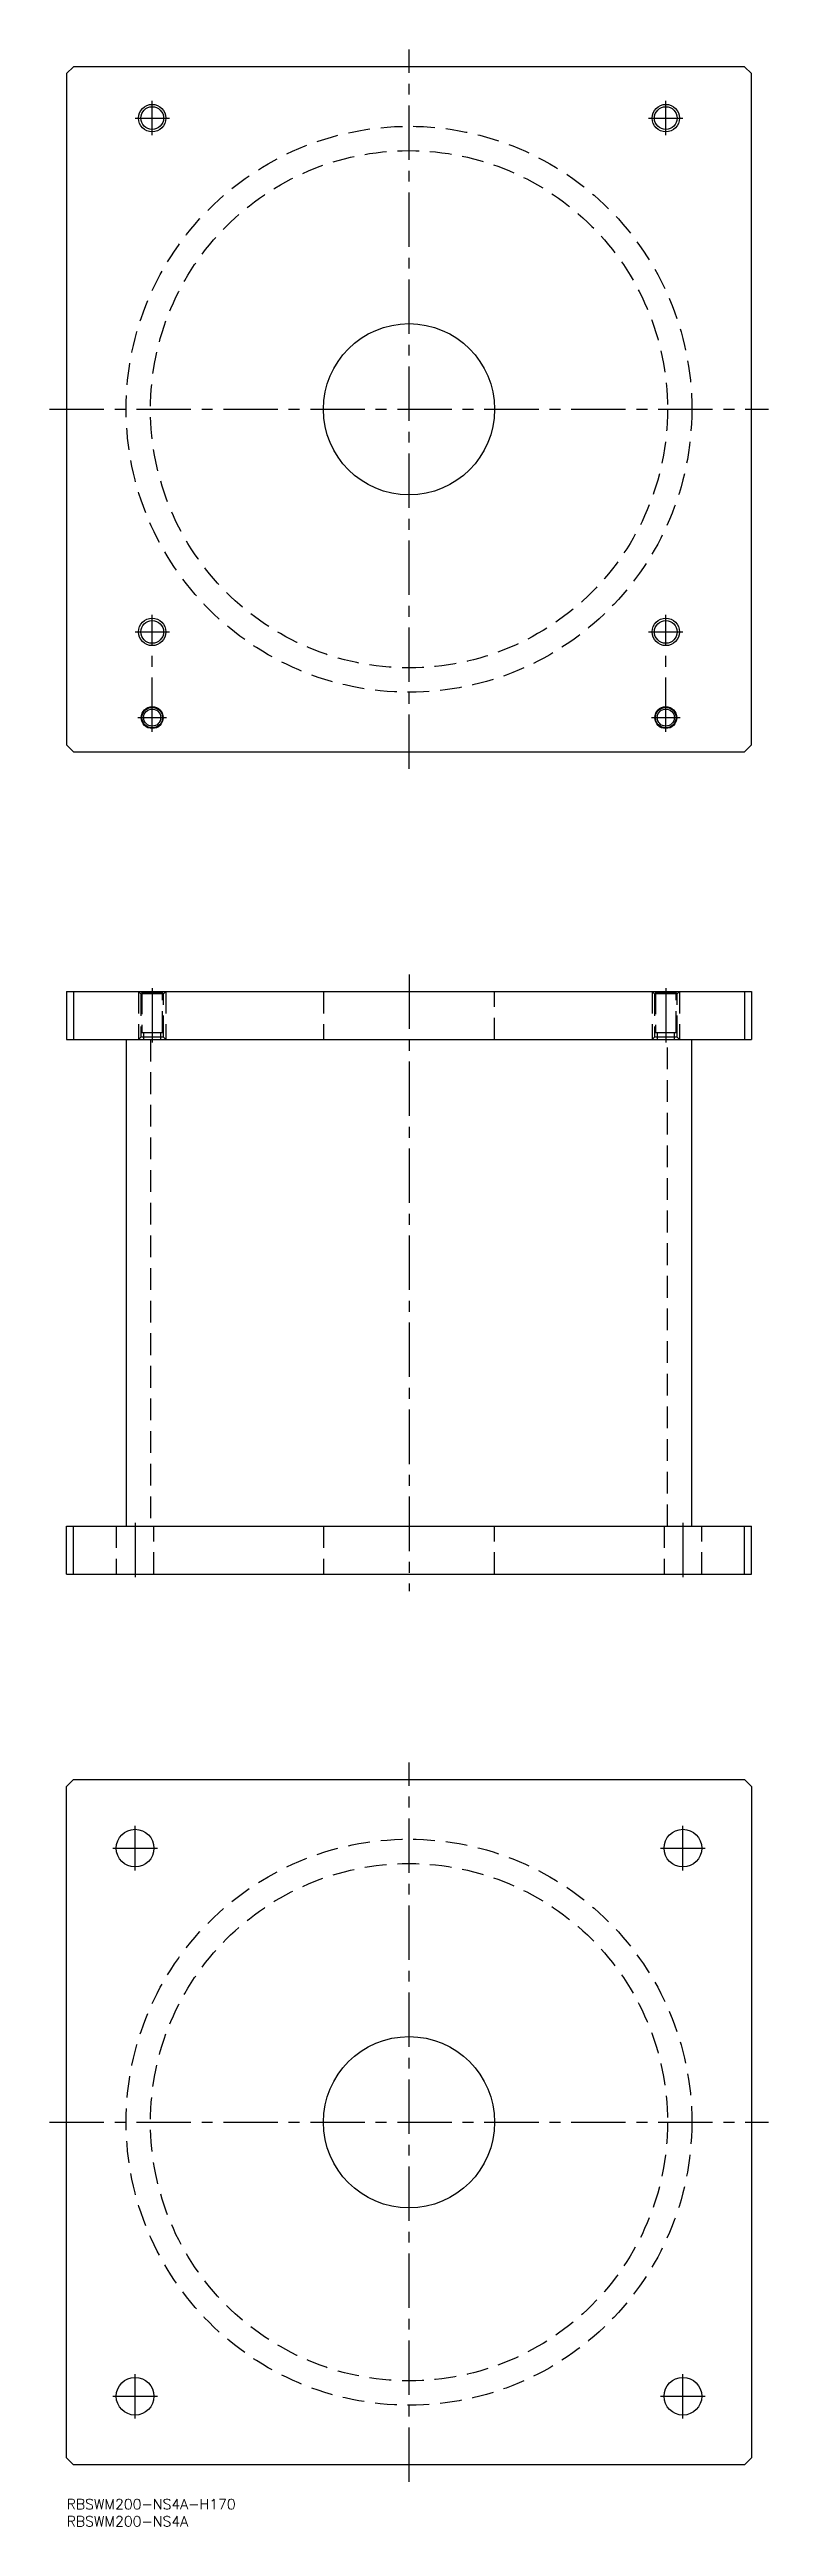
# Model space of a CAD drawing. Extents: x -5 to 205, y -8 to 715.
import ezdxf

# ---------------------------------------------------------------- set-up
doc = ezdxf.new("R2010")
doc.units = 0
doc.header["$LTSCALE"] = 0.5
doc.linetypes.add('CENTER', pattern=[50.8, 31.75, -6.35, 6.35, -6.35])
doc.linetypes.add('DASHED', pattern=[19.05, 12.7, -6.35])
for name, color, linetype in [('MSM_CENTER', 1, 'CENTER'), ('MSM_CONTINUOUS', 7, 'CONTINUOUS'), ('MSM_DASHED', 4, 'DASHED'), ('MSM_NARROW', 5, 'CONTINUOUS'), ('MSM_PART_NUMBER', 7, 'CONTINUOUS')]:
    doc.layers.add(name, color=color, linetype=linetype)
doc.styles.get("Standard").update_dxf_attribs({"font": 'txt.shx', "height": 3, "bigfont": 'bigfont.shx'})

msp = doc.modelspace()

# ---------------------------------------------------------------- linework, layer by layer
at = {"layer": 'MSM_CENTER'}
for p, q in [((100, 505), (100, 715)), ((20, 695), (30, 695)), ((25, 690), (25, 700)), ((170, 695), (180, 695)), ((175, 690), (175, 700)), ((-5, 610), (205, 610)), ((25, 515.8), (25, 550)), ((175, 515.8), (175, 550)), ((20, 545), (30, 545)), ((170, 545), (180, 545)), ((20.8, 520), (29.2, 520)), ((170.8, 520), (179.2, 520)), ((100, 445), (100, 265)), ((25, 441), (25, 425)), ((175, 441), (175, 425)), ((20, 285), (20, 269)), ((180, 285), (180, 269)), ((100, 5), (100, 215)), ((20, 183.5), (20, 196.5)), ((180, 183.5), (180, 196.5)), ((13.5, 190), (26.5, 190)), ((173.5, 190), (186.5, 190)), ((-5, 110), (205, 110)), ((20, 23.5), (20, 36.5)), ((180, 23.5), (180, 36.5)), ((13.5, 30), (26.5, 30)), ((173.5, 30), (186.5, 30))]:
    msp.add_line(p, q, dxfattribs=at)
at = {"layer": 'MSM_CONTINUOUS'}
for p, q in [((2, 710), (0, 708)), ((198, 710), (2, 710)), ((200, 708), (198, 710)), ((0, 708), (0, 512)), ((200, 512), (200, 708)), ((0, 512), (2, 510)), ((2, 510), (198, 510)), ((198, 510), (200, 512)), ((0, 440), (0, 426)), ((0, 440), (200, 440)), ((2, 440), (2, 426)), ((198, 440), (198, 426)), ((200, 440), (200, 426)), ((0, 426), (200, 426)), ((17.4, 426), (17.4, 284)), ((182.6, 284), (182.6, 426)), ((0, 270), (0, 284)), ((0, 284), (200, 284)), ((2, 270), (2, 284)), ((198, 270), (198, 284)), ((200, 270), (200, 284)), ((0, 270), (200, 270)), ((0, 208), (2, 210)), ((2, 210), (198, 210)), ((198, 210), (200, 208)), ((0, 12), (0, 208)), ((200, 208), (200, 12)), ((2, 10), (0, 12)), ((198, 10), (2, 10)), ((200, 12), (198, 10))]:
    msp.add_line(p, q, dxfattribs=at)
for centre, radius in [((25, 695), 3.3235), ((175, 695), 3.3235), ((100, 610), 25), ((25, 545), 3.3235), ((175, 545), 3.3235), ((25, 520), 3.2), ((25, 520), 3), ((25, 520), 2.5), ((175, 520), 3.2), ((175, 520), 3), ((175, 520), 2.5), ((20, 190), 5.5), ((180, 190), 5.5), ((100, 110), 25), ((20, 30), 5.5), ((180, 30), 5.5)]:
    msp.add_circle(centre, radius, dxfattribs=at)
at = {"layer": 'MSM_DASHED'}
for p, q in [((21, 440), (21.6765, 439.3235)), ((21, 440), (21, 426)), ((21.6765, 439.3235), (21.6765, 426.6765)), ((28.3235, 439.3235), (21.6765, 439.3235)), ((21.8, 440), (22, 439.8)), ((22, 439.8), (22, 428)), ((28, 439.8), (22, 439.8)), ((28, 439.8), (28.2, 440)), ((28, 428), (28, 439.8)), ((28.3235, 439.3235), (29, 440)), ((28.3235, 426.6765), (28.3235, 439.3235)), ((29, 440), (29, 426)), ((75, 440), (75, 426)), ((125, 426), (125, 440)), ((171, 440), (171.6765, 439.3235)), ((171, 440), (171, 426)), ((171.6765, 439.3235), (171.6765, 426.6765)), ((178.3235, 439.3235), (171.6765, 439.3235)), ((171.8, 440), (172, 439.8)), ((172, 439.8), (172, 428)), ((178, 439.8), (172, 439.8)), ((178, 439.8), (178.2, 440)), ((178, 428), (178, 439.8)), ((178.3235, 439.3235), (179, 440)), ((178.3235, 426.6765), (178.3235, 439.3235)), ((179, 440), (179, 426)), ((21.6765, 426.6765), (21, 426)), ((28.3235, 426.6765), (21.6765, 426.6765)), ((28, 428), (22, 428)), ((22.5, 428), (22.5, 426)), ((27.5, 426), (27.5, 428)), ((29, 426), (28.3235, 426.6765)), ((171.6765, 426.6765), (171, 426)), ((178.3235, 426.6765), (171.6765, 426.6765)), ((178, 428), (172, 428)), ((172.5, 428), (172.5, 426)), ((177.5, 426), (177.5, 428)), ((179, 426), (178.3235, 426.6765)), ((24.5, 426), (24.5, 284)), ((175.5, 284), (175.5, 426)), ((14.5, 284), (14.5, 270)), ((25.5, 270), (25.5, 284)), ((75, 284), (75, 270)), ((125, 270), (125, 284)), ((174.5, 284), (174.5, 270)), ((185.5, 270), (185.5, 284))]:
    msp.add_line(p, q, dxfattribs=at)
for centre, radius in [((100, 610), 82.6), ((100, 610), 75.5), ((100, 110), 82.6), ((100, 110), 75.5)]:
    msp.add_circle(centre, radius, dxfattribs=at)
at = {"layer": 'MSM_NARROW'}
for centre in [(25, 695), (175, 695), (25, 545), (175, 545)]:
    msp.add_circle(centre, 4, dxfattribs=at)

# ---------------------------------------------------------------- texts
at = {"layer": 'MSM_PART_NUMBER'}
for s, p in [('RBSWM200-NS4A-H170', (0, -3)), ('RBSWM200-NS4A', (0, -8))]:
    msp.add_text(s, height=3, dxfattribs=at).set_placement(p)

doc.saveas('drawing.dxf')
